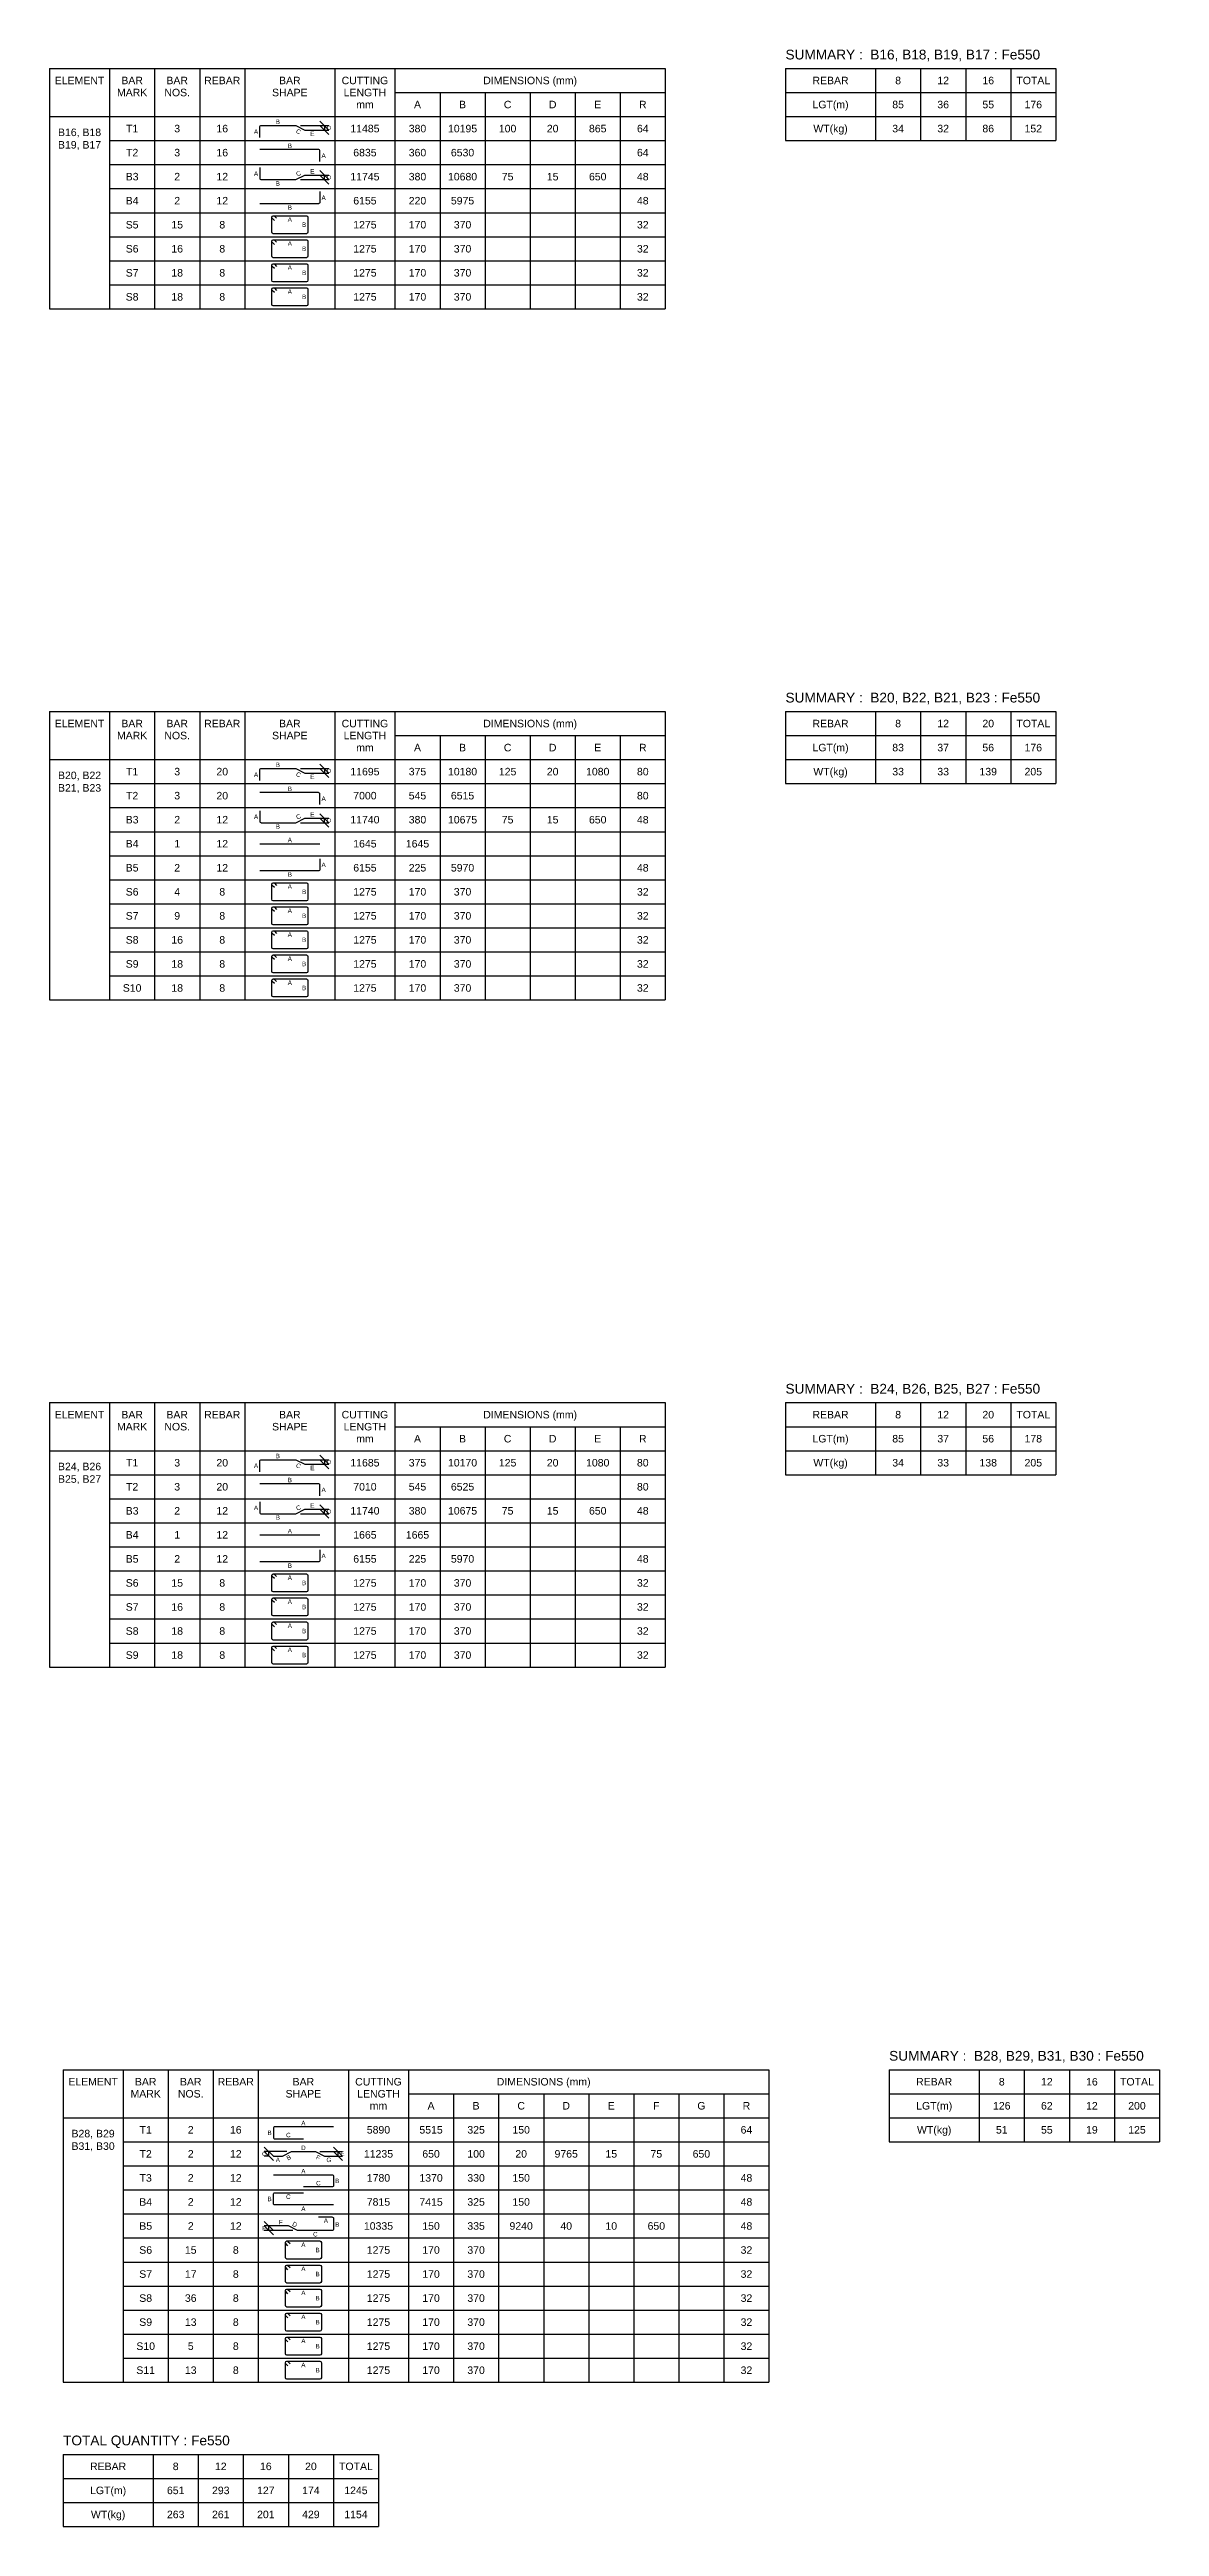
# Model space of a CAD drawing. Header units: inches. Extents: x -824 to 84876, y -179600 to 1700.
# Drawn here: x 47925 to 84876, y -179600 to -97170 of the extents above; entities that cross this region are included whole.
import ezdxf
from ezdxf.enums import TextEntityAlignment as Align

# ---------------------------------------------------------------- set-up
doc = ezdxf.new("R2010")
doc.units = ezdxf.units.IN
doc.header["$LTSCALE"] = 1000
doc.header["$MEASUREMENT"] = 0
for name, color, linetype in [('Dimension', 31, 'Continuous'), ('Reinforcement', 4, 'Continuous'), ('Schedule Header', 4, 'Continuous'), ('Schedule Line', 60, 'Continuous'), ('Text', 31, 'Continuous')]:
    doc.layers.add(name, color=color, linetype=linetype)
doc.styles.add('SC-SansSerif', font='SansSerif')
doc.dimstyles.new('SCBBSDim', dxfattribs={"dimtxt": 225, "dimasz": 0.18, "dimexe": 150, "dimexo": 150, "dimgap": 100, "dimtad": 1, "dimtoh": 1, "dimdec": 0, "dimzin": 0, "dimdsep": 46, "dimtxsty": 'SC-SansSerif', "dimtsz": 150, "dimcen": 0.09, "dimclrd": 8, "dimclre": 8, "dimclrt": 31, "dimadec": 0, "dimazin": 0, "dimtfac": 1, "dimtdec": 0, "dimtix": 1, "dimtofl": 0, "dimtmove": 0, "dimatfit": 3, "dimfxl": 1, "dimtolj": 1, "dimtzin": 0, "dimarcsym": 0})

# ---------------------------------------------------------------- blocks, each defined once
blk = doc.blocks.new('*D58')
at = {"color": 8, "linetype": 'ByBlock', "lineweight": -2}
for p, q in [((56275, -99700), (57225, -99700)), ((57225, -99850), (56925, -99550)), ((56925, -99700), (57225, -100000)), ((57075, -99700), (57075, -99850)), ((56575, -99850), (57225, -99850))]:
    blk.add_line(p, q, dxfattribs=at)
at = {"layer": 'DEFPOINTS', "color": 31}
for p in [(56125, -99700), (57075, -99700), (56425, -99850)]:
    blk.add_point(p, dxfattribs=at)
blk = doc.blocks.new('*D59')
at = {"color": 8, "linetype": 'ByBlock', "lineweight": -2}
for p, q in [((56575, -101350), (57225, -101350)), ((57225, -101500), (56925, -101200)), ((56925, -101350), (57225, -101650)), ((57075, -101500), (57075, -101350)), ((56275, -101500), (57225, -101500))]:
    blk.add_line(p, q, dxfattribs=at)
at = {"layer": 'DEFPOINTS', "color": 31}
for p in [(56425, -101350), (56125, -101500), (57075, -101500)]:
    blk.add_point(p, dxfattribs=at)
blk = doc.blocks.new('*D76')
at = {"color": 8, "linetype": 'ByBlock', "lineweight": -2}
for p, q in [((56275, -121100), (57225, -121100)), ((57225, -121250), (56925, -120950)), ((56925, -121100), (57225, -121400)), ((57075, -121100), (57075, -121250)), ((56575, -121250), (57225, -121250))]:
    blk.add_line(p, q, dxfattribs=at)
at = {"layer": 'DEFPOINTS', "color": 31}
for p in [(56125, -121100), (57075, -121100), (56425, -121250)]:
    blk.add_point(p, dxfattribs=at)
blk = doc.blocks.new('*D77')
at = {"color": 8, "linetype": 'ByBlock', "lineweight": -2}
for p, q in [((56575, -122750), (57225, -122750)), ((57225, -122900), (56925, -122600)), ((56925, -122750), (57225, -123050)), ((57075, -122900), (57075, -122750)), ((56275, -122900), (57225, -122900))]:
    blk.add_line(p, q, dxfattribs=at)
at = {"layer": 'DEFPOINTS', "color": 31}
for p in [(56425, -122750), (56125, -122900), (57075, -122900)]:
    blk.add_point(p, dxfattribs=at)
blk = doc.blocks.new('*D92')
at = {"color": 8, "linetype": 'ByBlock', "lineweight": -2}
for p, q in [((56275, -144100), (57225, -144100)), ((56575, -144250), (57225, -144250)), ((57225, -144250), (56925, -143950)), ((56925, -144100), (57225, -144400)), ((57075, -144100), (57075, -144250))]:
    blk.add_line(p, q, dxfattribs=at)
at = {"layer": 'DEFPOINTS', "color": 31}
for p in [(56125, -144100), (56425, -144250), (57075, -144100)]:
    blk.add_point(p, dxfattribs=at)
blk = doc.blocks.new('*D93')
at = {"color": 8, "linetype": 'ByBlock', "lineweight": -2}
for p, q in [((56275, -145900), (57225, -145900)), ((56575, -145750), (57225, -145750)), ((57225, -145900), (56925, -145600)), ((56925, -145750), (57225, -146050)), ((57075, -145900), (57075, -145750))]:
    blk.add_line(p, q, dxfattribs=at)
at = {"layer": 'DEFPOINTS', "color": 31}
for p in [(56125, -145900), (56425, -145750), (57075, -145900)]:
    blk.add_point(p, dxfattribs=at)
blk = doc.blocks.new('*D112')
at = {"color": 8, "linetype": 'ByBlock', "lineweight": -2}
for p, q in [((55376, -167275), (55076, -166975)), ((55826, -167125), (55076, -167125)), ((55076, -167125), (55376, -167425)), ((55226, -167275), (55076, -167275)), ((55226, -167275), (55226, -167125))]:
    blk.add_line(p, q, dxfattribs=at)
at = {"layer": 'DEFPOINTS', "color": 31}
for p in [(55226, -167275), (55376, -167275), (55976, -167125)]:
    blk.add_point(p, dxfattribs=at)
blk = doc.blocks.new('*D113')
at = {"color": 8, "linetype": 'ByBlock', "lineweight": -2}
for p, q in [((56926, -167125), (57676, -167125)), ((57226, -167275), (57676, -167275)), ((57676, -167275), (57376, -166975)), ((57376, -167125), (57676, -167425)), ((57526, -167125), (57526, -167275))]:
    blk.add_line(p, q, dxfattribs=at)
at = {"layer": 'DEFPOINTS', "color": 31}
for p in [(56776, -167125), (57076, -167275), (57526, -167125)]:
    blk.add_point(p, dxfattribs=at)
blk = doc.blocks.new('*D114')
at = {"color": 8, "linetype": 'ByBlock', "lineweight": -2}
for p, q in [((55376, -169750), (55076, -169450)), ((55726, -169600), (55076, -169600)), ((55076, -169600), (55376, -169900)), ((56026, -169750), (55076, -169750)), ((55226, -169750), (55226, -169600))]:
    blk.add_line(p, q, dxfattribs=at)
at = {"layer": 'DEFPOINTS', "color": 31}
for p in [(55226, -169750), (55876, -169600), (56176, -169750)]:
    blk.add_point(p, dxfattribs=at)

msp = doc.modelspace()

# ---------------------------------------------------------------- linework, layer by layer
at = {"layer": 'Reinforcement'}
for points in [[(54925, -100100), (54925, -99750, -0.5), (54975, -99700), (56125, -99700), (56425, -99850), (56925, -99850)], [(56925, -100900), (56925, -100550, 0.5), (56875, -100500), (54925, -100500)], [(54925, -101100), (54925, -101450, 0.5), (54975, -101500), (56125, -101500), (56425, -101350), (56925, -101350)], [(56925, -101900), (56925, -102250, -0.5), (56875, -102300), (54925, -102300)], [(55410.4, -102856.1), (55339.7, -102785.4, -0.1989124), (55325, -102750, -0.4142046), (55375, -102700, -0.1989044), (55410.4, -102714.6), (55481.1, -102785.4)], [(55410.4, -103656.1), (55339.7, -103585.4, -0.1989124), (55325, -103550, -0.4142046), (55375, -103500, -0.1989044), (55410.4, -103514.6), (55481.1, -103585.4)], [(55410.4, -104456.1), (55339.7, -104385.4, -0.1989124), (55325, -104350, -0.4142046), (55375, -104300, -0.1989044), (55410.4, -104314.6), (55481.1, -104385.4)], [(55410.4, -105256.1), (55339.7, -105185.4, -0.1989124), (55325, -105150, -0.4142046), (55375, -105100, -0.1989044), (55410.4, -105114.6), (55481.1, -105185.4)], [(54925, -121500), (54925, -121150, -0.5), (54975, -121100), (56125, -121100), (56425, -121250), (56925, -121250)], [(56925, -122300), (56925, -121950, 0.5), (56875, -121900), (54925, -121900)], [(54925, -122500), (54925, -122850, 0.5), (54975, -122900), (56125, -122900), (56425, -122750), (56925, -122750)], [(56925, -124100), (56925, -124450, -0.5), (56875, -124500), (54925, -124500)], [(55410.4, -125056.1), (55339.7, -124985.4, -0.1989124), (55325, -124950, -0.4142046), (55375, -124900, -0.1989044), (55410.4, -124914.6), (55481.1, -124985.4)], [(55410.4, -125856.1), (55339.7, -125785.4, -0.1989124), (55325, -125750, -0.4142046), (55375, -125700, -0.1989044), (55410.4, -125714.6), (55481.1, -125785.4)], [(55410.4, -126656.1), (55339.7, -126585.4, -0.1989124), (55325, -126550, -0.4142046), (55375, -126500, -0.1989044), (55410.4, -126514.6), (55481.1, -126585.4)], [(55410.4, -127456.1), (55339.7, -127385.4, -0.1989124), (55325, -127350, -0.4142046), (55375, -127300, -0.1989044), (55410.4, -127314.6), (55481.1, -127385.4)], [(55410.4, -128256.1), (55339.7, -128185.4, -0.1989124), (55325, -128150, -0.4142046), (55375, -128100, -0.1989044), (55410.4, -128114.6), (55481.1, -128185.4)], [(54925, -144500), (54925, -144150, -0.5), (54975, -144100), (56125, -144100), (56425, -144250), (56925, -144250)], [(56925, -145300), (56925, -144950, 0.5), (56875, -144900), (54925, -144900)], [(54925, -145500), (54925, -145850, 0.5), (54975, -145900), (56125, -145900), (56425, -145750), (56925, -145750)], [(56925, -147100), (56925, -147450, -0.5), (56875, -147500), (54925, -147500)], [(55410.4, -148056.1), (55339.7, -147985.4, -0.1989124), (55325, -147950, -0.4142046), (55375, -147900, -0.1989044), (55410.4, -147914.6), (55481.1, -147985.4)], [(55410.4, -148856.1), (55339.7, -148785.4, -0.1989124), (55325, -148750, -0.4142046), (55375, -148700, -0.1989044), (55410.4, -148714.6), (55481.1, -148785.4)], [(55410.4, -149656.1), (55339.7, -149585.4, -0.1989124), (55325, -149550, -0.4142046), (55375, -149500, -0.1989044), (55410.4, -149514.6), (55481.1, -149585.4)], [(55410.4, -150456.1), (55339.7, -150385.4, -0.1989124), (55325, -150350, -0.4142046), (55375, -150300, -0.1989044), (55410.4, -150314.6), (55481.1, -150385.4)], [(57376, -166300), (55426, -166300, 0.5), (55376, -166350), (55376, -166650, 0.5), (55426, -166700), (56376, -166700)], [(55376, -167900), (57326, -167900, -0.5), (57376, -167950), (57376, -168250, -0.5), (57326, -168300), (56376, -168300)], [(57376, -168900), (55426, -168900, -0.5), (55376, -168850), (55376, -168550, -0.5), (55426, -168500), (56376, -168500)], [(56876, -169300), (57326, -169300, -0.5), (57376, -169350), (57376, -169700, -0.5), (57326, -169750), (56176, -169750), (55876, -169600), (55376, -169600)], [(55861.4, -170256.1), (55790.6, -170185.4, -0.1989124), (55776, -170150, -0.4142046), (55826, -170100, -0.1989044), (55861.4, -170114.6), (55932.1, -170185.4)], [(55861.4, -171056.1), (55790.6, -170985.4, -0.1989124), (55776, -170950, -0.4142046), (55826, -170900, -0.1989044), (55861.4, -170914.6), (55932.1, -170985.4)], [(55861.4, -171856.1), (55790.6, -171785.4, -0.1989124), (55776, -171750, -0.4142046), (55826, -171700, -0.1989044), (55861.4, -171714.6), (55932.1, -171785.4)], [(55861.4, -172656.1), (55790.6, -172585.4, -0.1989124), (55776, -172550, -0.4142046), (55826, -172500, -0.1989044), (55861.4, -172514.6), (55932.1, -172585.4)], [(55861.4, -173456.1), (55790.6, -173385.4, -0.1989124), (55776, -173350, -0.4142046), (55826, -173300, -0.1989044), (55861.4, -173314.6), (55932.1, -173385.4)], [(55861.4, -174256.1), (55790.6, -174185.4, -0.1989124), (55776, -174150, -0.4142046), (55826, -174100, -0.1989044), (55861.4, -174114.6), (55932.1, -174185.4)]]:
    msp.add_lwpolyline(points, format="xyb", dxfattribs=at)
for points in [[(55325, -102750, -0.4142046), (55375, -102700), (56475, -102700, -0.4142046), (56525, -102750), (56525, -103250, -0.4142046), (56475, -103300), (55375, -103300, -0.4142046), (55325, -103250)], [(55325, -103550, -0.4142046), (55375, -103500), (56475, -103500, -0.4142046), (56525, -103550), (56525, -104050, -0.4142046), (56475, -104100), (55375, -104100, -0.4142046), (55325, -104050)], [(55325, -104350, -0.4142046), (55375, -104300), (56475, -104300, -0.4142046), (56525, -104350), (56525, -104850, -0.4142046), (56475, -104900), (55375, -104900, -0.4142046), (55325, -104850)], [(55325, -105150, -0.4142046), (55375, -105100), (56475, -105100, -0.4142046), (56525, -105150), (56525, -105650, -0.4142046), (56475, -105700), (55375, -105700, -0.4142046), (55325, -105650)], [(55325, -124950, -0.4142046), (55375, -124900), (56475, -124900, -0.4142046), (56525, -124950), (56525, -125450, -0.4142046), (56475, -125500), (55375, -125500, -0.4142046), (55325, -125450)], [(55325, -125750, -0.4142046), (55375, -125700), (56475, -125700, -0.4142046), (56525, -125750), (56525, -126250, -0.4142046), (56475, -126300), (55375, -126300, -0.4142046), (55325, -126250)], [(55325, -126550, -0.4142046), (55375, -126500), (56475, -126500, -0.4142046), (56525, -126550), (56525, -127050, -0.4142046), (56475, -127100), (55375, -127100, -0.4142046), (55325, -127050)], [(55325, -127350, -0.4142046), (55375, -127300), (56475, -127300, -0.4142046), (56525, -127350), (56525, -127850, -0.4142046), (56475, -127900), (55375, -127900, -0.4142046), (55325, -127850)], [(55325, -128150, -0.4142046), (55375, -128100), (56475, -128100, -0.4142046), (56525, -128150), (56525, -128650, -0.4142046), (56475, -128700), (55375, -128700, -0.4142046), (55325, -128650)], [(55325, -147950, -0.4142046), (55375, -147900), (56475, -147900, -0.4142046), (56525, -147950), (56525, -148450, -0.4142046), (56475, -148500), (55375, -148500, -0.4142046), (55325, -148450)], [(55325, -148750, -0.4142046), (55375, -148700), (56475, -148700, -0.4142046), (56525, -148750), (56525, -149250, -0.4142046), (56475, -149300), (55375, -149300, -0.4142046), (55325, -149250)], [(55325, -149550, -0.4142046), (55375, -149500), (56475, -149500, -0.4142046), (56525, -149550), (56525, -150050, -0.4142046), (56475, -150100), (55375, -150100, -0.4142046), (55325, -150050)], [(55325, -150350, -0.4142046), (55375, -150300), (56475, -150300, -0.4142046), (56525, -150350), (56525, -150850, -0.4142046), (56475, -150900), (55375, -150900, -0.4142046), (55325, -150850)], [(55776, -170150, -0.4142046), (55826, -170100), (56926, -170100, -0.4142046), (56976, -170150), (56976, -170650, -0.4142046), (56926, -170700), (55826, -170700, -0.4142046), (55776, -170650)], [(55776, -170950, -0.4142046), (55826, -170900), (56926, -170900, -0.4142046), (56976, -170950), (56976, -171450, -0.4142046), (56926, -171500), (55826, -171500, -0.4142046), (55776, -171450)], [(55776, -171750, -0.4142046), (55826, -171700), (56926, -171700, -0.4142046), (56976, -171750), (56976, -172250, -0.4142046), (56926, -172300), (55826, -172300, -0.4142046), (55776, -172250)], [(55776, -172550, -0.4142046), (55826, -172500), (56926, -172500, -0.4142046), (56976, -172550), (56976, -173050, -0.4142046), (56926, -173100), (55826, -173100, -0.4142046), (55776, -173050)], [(55776, -173350, -0.4142046), (55826, -173300), (56926, -173300, -0.4142046), (56976, -173350), (56976, -173850, -0.4142046), (56926, -173900), (55826, -173900, -0.4142046), (55776, -173850)], [(55776, -174150, -0.4142046), (55826, -174100), (56926, -174100, -0.4142046), (56976, -174150), (56976, -174650, -0.4142046), (56926, -174700), (55826, -174700, -0.4142046), (55776, -174650)]]:
    msp.add_lwpolyline(points, format="xyb", close=True, dxfattribs=at)
for points in [[(54925, -123600), (56925, -123600)], [(54925, -146600), (56925, -146600)], [(55376, -167275), (55676, -167275), (55976, -167125), (56776, -167125), (57076, -167275), (57376, -167275)]]:
    msp.add_lwpolyline(points, dxfattribs=at)
at = {"layer": 'Schedule Line'}
for p, q in [((47925, -97800), (68425, -97800)), ((47925, -97800), (47925, -105800)), ((49925, -97800), (49925, -105800)), ((51425, -97800), (51425, -105800)), ((52925, -97800), (52925, -105800)), ((54425, -97800), (54425, -105800)), ((57425, -97800), (57425, -105800)), ((59425, -97800), (59425, -105800)), ((68425, -97800), (68425, -105800)), ((72425, -97800), (81425, -97800)), ((72425, -97800), (72425, -100200)), ((75425, -97800), (75425, -100200)), ((76925, -97800), (76925, -100200)), ((78425, -97800), (78425, -100200)), ((79925, -97800), (79925, -100200)), ((81425, -97800), (81425, -100200)), ((59425, -98600), (68425, -98600)), ((60925, -98600), (60925, -105800)), ((62425, -98600), (62425, -105800)), ((63925, -98600), (63925, -105800)), ((65425, -98600), (65425, -105800)), ((66925, -98600), (66925, -105800)), ((72425, -98600), (81425, -98600)), ((47925, -99400), (68425, -99400)), ((72425, -99400), (81425, -99400)), ((49925, -100200), (68425, -100200)), ((72425, -100200), (81425, -100200)), ((49925, -101000), (68425, -101000)), ((49925, -101800), (68425, -101800)), ((49925, -102600), (68425, -102600)), ((49925, -103400), (68425, -103400)), ((49925, -104200), (68425, -104200)), ((49925, -105000), (68425, -105000)), ((47925, -105800), (68425, -105800)), ((49925, -105800), (68425, -105800)), ((47925, -119200), (68425, -119200)), ((47925, -119200), (47925, -128800)), ((49925, -119200), (49925, -128800)), ((51425, -119200), (51425, -128800)), ((52925, -119200), (52925, -128800)), ((54425, -119200), (54425, -128800)), ((57425, -119200), (57425, -128800)), ((59425, -119200), (59425, -128800)), ((68425, -119200), (68425, -128800)), ((72425, -119200), (81425, -119200)), ((72425, -119200), (72425, -121600)), ((75425, -119200), (75425, -121600)), ((76925, -119200), (76925, -121600)), ((78425, -119200), (78425, -121600)), ((79925, -119200), (79925, -121600)), ((81425, -119200), (81425, -121600)), ((59425, -120000), (68425, -120000)), ((60925, -120000), (60925, -128800)), ((62425, -120000), (62425, -128800)), ((63925, -120000), (63925, -128800)), ((65425, -120000), (65425, -128800)), ((66925, -120000), (66925, -128800)), ((72425, -120000), (81425, -120000)), ((47925, -120800), (68425, -120800)), ((72425, -120800), (81425, -120800)), ((49925, -121600), (68425, -121600)), ((72425, -121600), (81425, -121600)), ((49925, -122400), (68425, -122400)), ((49925, -123200), (68425, -123200)), ((49925, -124000), (68425, -124000)), ((49925, -124800), (68425, -124800)), ((49925, -125600), (68425, -125600)), ((49925, -126400), (68425, -126400)), ((49925, -127200), (68425, -127200)), ((49925, -128000), (68425, -128000)), ((47925, -128800), (68425, -128800)), ((49925, -128800), (68425, -128800)), ((47925, -142200), (68425, -142200)), ((47925, -142200), (47925, -151000)), ((49925, -142200), (49925, -151000)), ((51425, -142200), (51425, -151000)), ((52925, -142200), (52925, -151000)), ((54425, -142200), (54425, -151000)), ((57425, -142200), (57425, -151000)), ((59425, -142200), (59425, -151000)), ((68425, -142200), (68425, -151000)), ((72425, -142200), (81425, -142200)), ((72425, -142200), (72425, -144600)), ((75425, -142200), (75425, -144600)), ((76925, -142200), (76925, -144600)), ((78425, -142200), (78425, -144600)), ((79925, -142200), (79925, -144600)), ((81425, -142200), (81425, -144600)), ((59425, -143000), (68425, -143000)), ((60925, -143000), (60925, -151000)), ((62425, -143000), (62425, -151000)), ((63925, -143000), (63925, -151000)), ((65425, -143000), (65425, -151000)), ((66925, -143000), (66925, -151000)), ((72425, -143000), (81425, -143000)), ((47925, -143800), (68425, -143800)), ((72425, -143800), (81425, -143800)), ((49925, -144600), (68425, -144600)), ((72425, -144600), (81425, -144600)), ((49925, -145400), (68425, -145400)), ((49925, -146200), (68425, -146200)), ((49925, -147000), (68425, -147000)), ((49925, -147800), (68425, -147800)), ((49925, -148600), (68425, -148600)), ((49925, -149400), (68425, -149400)), ((49925, -150200), (68425, -150200)), ((47925, -151000), (68425, -151000)), ((49925, -151000), (68425, -151000)), ((48376, -164400), (71876, -164400)), ((48376, -164400), (48376, -174800)), ((50376, -164400), (50376, -174800)), ((51876, -164400), (51876, -174800)), ((53376, -164400), (53376, -174800)), ((54876, -164400), (54876, -174800)), ((57876, -164400), (57876, -174800)), ((59876, -164400), (59876, -174800)), ((71876, -164400), (71876, -174800)), ((75876, -164400), (84876, -164400)), ((75876, -164400), (75876, -166800)), ((78876, -164400), (78876, -166800)), ((80376, -164400), (80376, -166800)), ((81876, -164400), (81876, -166800)), ((83376, -164400), (83376, -166800)), ((84876, -164400), (84876, -166800)), ((59876, -165200), (71876, -165200)), ((61376, -165200), (61376, -174800)), ((62876, -165200), (62876, -174800)), ((64376, -165200), (64376, -174800)), ((65876, -165200), (65876, -174800)), ((67376, -165200), (67376, -174800)), ((68876, -165200), (68876, -174800)), ((70376, -165200), (70376, -174800)), ((75876, -165200), (84876, -165200)), ((48376, -166000), (71876, -166000)), ((75876, -166000), (84876, -166000)), ((50376, -166800), (71876, -166800)), ((75876, -166800), (84876, -166800)), ((50376, -167600), (71876, -167600)), ((50376, -168400), (71876, -168400)), ((50376, -169200), (71876, -169200)), ((50376, -170000), (71876, -170000)), ((50376, -170800), (71876, -170800)), ((50376, -171600), (71876, -171600)), ((50376, -172400), (71876, -172400)), ((50376, -173200), (71876, -173200)), ((50376, -174000), (71876, -174000)), ((48376, -174800), (71876, -174800)), ((50376, -174800), (71876, -174800)), ((48376, -177200), (58876, -177200)), ((48376, -177200), (48376, -179600)), ((51376, -177200), (51376, -179600)), ((52876, -177200), (52876, -179600)), ((54376, -177200), (54376, -179600)), ((55876, -177200), (55876, -179600)), ((57376, -177200), (57376, -179600)), ((58876, -177200), (58876, -179600)), ((48376, -178000), (58876, -178000)), ((48376, -178800), (58876, -178800)), ((48376, -179600), (58876, -179600))]:
    msp.add_line(p, q, dxfattribs=at)

# ---------------------------------------------------------------- texts
at = {"layer": 'Dimension', "style": 'SC-SansSerif'}
for s, p in [('B', (55525, -99575)), ('D', (57225, -99775)), ('A', (54800, -99900)), ('B', (55925, -100375)), ('E', (56675, -99975)), ('A', (54800, -101300)), ('E', (56675, -101225)), ('A', (57050, -100700)), ('D', (57225, -101425)), ('B', (55525, -101625)), ('A', (57050, -102100)), ('A', (55925, -102825)), ('B', (55925, -102425)), ('B', (56400, -103000)), ('A', (55925, -103625)), ('B', (56400, -103800)), ('A', (55925, -104425)), ('B', (56400, -104600)), ('A', (55925, -105225)), ('B', (56400, -105400)), ('B', (55525, -120975)), ('D', (57225, -121175)), ('A', (54800, -121300)), ('B', (55925, -121775)), ('E', (56675, -121375)), ('A', (54800, -122700)), ('E', (56675, -122625)), ('A', (57050, -122100)), ('D', (57225, -122825)), ('B', (55525, -123025)), ('A', (55925, -123475)), ('A', (57050, -124300)), ('A', (55925, -125025)), ('B', (55925, -124625)), ('B', (56400, -125200)), ('A', (55925, -125825)), ('B', (56400, -126000)), ('A', (55925, -126625)), ('B', (56400, -126800)), ('A', (55925, -127425)), ('B', (56400, -127600)), ('A', (55925, -128225)), ('B', (56400, -128400)), ('A', (54800, -144300)), ('B', (55525, -143975)), ('D', (57225, -144175)), ('B', (55925, -144775)), ('E', (56675, -144375)), ('A', (57050, -145100)), ('A', (54800, -145700)), ('E', (56675, -145625)), ('D', (57225, -145825)), ('B', (55525, -146025)), ('A', (55925, -146475)), ('A', (57050, -147300)), ('A', (55925, -148025)), ('B', (55925, -147625)), ('B', (56400, -148200)), ('A', (55925, -148825)), ('B', (56400, -149000)), ('A', (55925, -149625)), ('B', (56400, -149800)), ('A', (55925, -150425)), ('B', (56400, -150600)), ('B', (55251, -166500)), ('C', (55876, -166575)), ('A', (56376, -166175)), ('C', (55076, -167200)), ('A', (55526, -167400)), ('D', (56376, -167000)), ('G', (57226, -167400)), ('E', (57676, -167200)), ('A', (56376, -167775)), ('C', (56876, -168175)), ('B', (57501, -168100)), ('B', (55251, -168700)), ('C', (55876, -168625)), ('A', (56376, -169025)), ('E', (55076, -169675)), ('F', (55626, -169475)), ('C', (56776, -169875)), ('A', (57126, -169425)), ('B', (57501, -169550)), ('A', (56376, -170225)), ('B', (56851, -170400)), ('A', (56376, -171025)), ('B', (56851, -171200)), ('A', (56376, -171825)), ('B', (56851, -172000)), ('A', (56376, -172625)), ('B', (56851, -172800)), ('A', (56376, -173425)), ('B', (56851, -173600)), ('A', (56376, -174225)), ('B', (56851, -174400))]:
    msp.add_text(s, height=150, dxfattribs=at).set_placement(p, align=Align.MIDDLE_CENTER)
for s, rotation, p in [('C', -26.565051, (56212.5, -99900)), ('C', 26.565051, (56212.5, -101300)), ('C', -26.565051, (56212.5, -121300)), ('C', 26.565051, (56212.5, -122700)), ('C', -26.565051, (56212.5, -144300)), ('C', 26.565051, (56212.5, -145700)), ('B', 26.565051, (55888.5, -167325)), ('F', -26.565051, (56863.5, -167325)), ('D', -26.565051, (56088.5, -169550))]:
    msp.add_text(s, height=150, rotation=rotation, dxfattribs=at).set_placement(p, align=Align.MIDDLE_CENTER)
at = {"layer": 'Schedule Header', "style": 'SC-SansSerif'}
for s, p in [('SUMMARY :  B16, B18, B19, B17 : Fe550', (72425, -97500)), ('SUMMARY :  B20, B22, B21, B23 : Fe550', (72425, -118900)), ('SUMMARY :  B24, B26, B25, B27 : Fe550', (72425, -141900)), ('SUMMARY :  B28, B29, B31, B30 : Fe550', (75876, -164100)), ('TOTAL QUANTITY : Fe550', (48376, -176900))]:
    msp.add_text(s, height=325, dxfattribs=at).set_placement(p)
for s, p in [('ELEMENT', (48925, -98200)), ('BAR', (50675, -98200)), ('BAR', (52175, -98200)), ('REBAR', (53675, -98200)), ('BAR', (55925, -98200)), ('CUTTING', (58425, -98200)), ('DIMENSIONS (mm)', (63925, -98200)), ('REBAR', (73925, -98200)), ('8', (76175, -98200)), ('12', (77675, -98200)), ('16', (79175, -98200)), ('TOTAL', (80675, -98200)), ('MARK', (50675, -98600)), ('NOS.', (52175, -98600)), ('SHAPE', (55925, -98600)), ('LENGTH', (58425, -98600)), ('A', (60175, -99000)), ('B', (61675, -99000)), ('C', (63175, -99000)), ('D', (64675, -99000)), ('E', (66175, -99000)), ('R', (67675, -99000)), ('LGT(m)', (73925, -99000)), ('mm', (58425, -99000)), ('WT(kg)', (73925, -99800)), ('ELEMENT', (48925, -119600)), ('BAR', (50675, -119600)), ('BAR', (52175, -119600)), ('REBAR', (53675, -119600)), ('BAR', (55925, -119600)), ('CUTTING', (58425, -119600)), ('DIMENSIONS (mm)', (63925, -119600)), ('REBAR', (73925, -119600)), ('8', (76175, -119600)), ('12', (77675, -119600)), ('20', (79175, -119600)), ('TOTAL', (80675, -119600)), ('MARK', (50675, -120000)), ('NOS.', (52175, -120000)), ('SHAPE', (55925, -120000)), ('LENGTH', (58425, -120000)), ('mm', (58425, -120400)), ('A', (60175, -120400)), ('B', (61675, -120400)), ('C', (63175, -120400)), ('D', (64675, -120400)), ('E', (66175, -120400)), ('R', (67675, -120400)), ('LGT(m)', (73925, -120400)), ('WT(kg)', (73925, -121200)), ('ELEMENT', (48925, -142600)), ('BAR', (50675, -142600)), ('BAR', (52175, -142600)), ('REBAR', (53675, -142600)), ('BAR', (55925, -142600)), ('CUTTING', (58425, -142600)), ('DIMENSIONS (mm)', (63925, -142600)), ('REBAR', (73925, -142600)), ('8', (76175, -142600)), ('12', (77675, -142600)), ('20', (79175, -142600)), ('TOTAL', (80675, -142600)), ('MARK', (50675, -143000)), ('NOS.', (52175, -143000)), ('SHAPE', (55925, -143000)), ('LENGTH', (58425, -143000)), ('mm', (58425, -143400)), ('A', (60175, -143400)), ('B', (61675, -143400)), ('C', (63175, -143400)), ('D', (64675, -143400)), ('E', (66175, -143400)), ('R', (67675, -143400)), ('LGT(m)', (73925, -143400)), ('WT(kg)', (73925, -144200)), ('ELEMENT', (49376, -164800)), ('BAR', (51126, -164800)), ('BAR', (52626, -164800)), ('REBAR', (54126, -164800)), ('BAR', (56376, -164800)), ('CUTTING', (58876, -164800)), ('DIMENSIONS (mm)', (64376, -164800)), ('REBAR', (77376, -164800)), ('8', (79626, -164800)), ('12', (81126, -164800)), ('16', (82626, -164800)), ('TOTAL', (84126, -164800)), ('MARK', (51126, -165200)), ('NOS.', (52626, -165200)), ('SHAPE', (56376, -165200)), ('LENGTH', (58876, -165200)), ('mm', (58876, -165600)), ('A', (60626, -165600)), ('B', (62126, -165600)), ('C', (63626, -165600)), ('D', (65126, -165600)), ('E', (66626, -165600)), ('F', (68126, -165600)), ('G', (69626, -165600)), ('R', (71126, -165600)), ('LGT(m)', (77376, -165600)), ('WT(kg)', (77376, -166400)), ('REBAR', (49876, -177600)), ('8', (52126, -177600)), ('12', (53626, -177600)), ('16', (55126, -177600)), ('20', (56626, -177600)), ('TOTAL', (58126, -177600)), ('LGT(m)', (49876, -178400)), ('WT(kg)', (49876, -179200))]:
    msp.add_text(s, height=250, dxfattribs=at).set_placement(p, align=Align.MIDDLE_CENTER)
at = {"layer": 'Text', "style": 'SC-SansSerif'}
for s, p in [('85', (76175, -99000)), ('36', (77675, -99000)), ('55', (79175, -99000)), ('176', (80675, -99000)), ('T1', (50675, -99800)), ('3', (52175, -99800)), ('16', (53675, -99800)), ('11485', (58425, -99800)), ('380', (60175, -99800)), ('10195', (61675, -99800)), ('100', (63175, -99800)), ('20', (64675, -99800)), ('865', (66175, -99800)), ('64', (67675, -99800)), ('34', (76175, -99800)), ('32', (77675, -99800)), ('86', (79175, -99800)), ('152', (80675, -99800)), ('T2', (50675, -100600)), ('3', (52175, -100600)), ('16', (53675, -100600)), ('6835', (58425, -100600)), ('360', (60175, -100600)), ('6530', (61675, -100600)), ('64', (67675, -100600)), ('B3', (50675, -101400)), ('2', (52175, -101400)), ('12', (53675, -101400)), ('11745', (58425, -101400)), ('380', (60175, -101400)), ('10680', (61675, -101400)), ('75', (63175, -101400)), ('15', (64675, -101400)), ('650', (66175, -101400)), ('48', (67675, -101400)), ('B4', (50675, -102200)), ('2', (52175, -102200)), ('12', (53675, -102200)), ('6155', (58425, -102200)), ('220', (60175, -102200)), ('5975', (61675, -102200)), ('48', (67675, -102200)), ('S5', (50675, -103000)), ('15', (52175, -103000)), ('8', (53675, -103000)), ('1275', (58425, -103000)), ('170', (60175, -103000)), ('370', (61675, -103000)), ('32', (67675, -103000)), ('S6', (50675, -103800)), ('16', (52175, -103800)), ('8', (53675, -103800)), ('1275', (58425, -103800)), ('170', (60175, -103800)), ('370', (61675, -103800)), ('32', (67675, -103800)), ('S7', (50675, -104600)), ('18', (52175, -104600)), ('8', (53675, -104600)), ('1275', (58425, -104600)), ('170', (60175, -104600)), ('370', (61675, -104600)), ('32', (67675, -104600)), ('S8', (50675, -105400)), ('18', (52175, -105400)), ('8', (53675, -105400)), ('1275', (58425, -105400)), ('170', (60175, -105400)), ('370', (61675, -105400)), ('32', (67675, -105400)), ('83', (76175, -120400)), ('37', (77675, -120400)), ('56', (79175, -120400)), ('176', (80675, -120400)), ('T1', (50675, -121200)), ('3', (52175, -121200)), ('20', (53675, -121200)), ('11695', (58425, -121200)), ('375', (60175, -121200)), ('10180', (61675, -121200)), ('125', (63175, -121200)), ('20', (64675, -121200)), ('1080', (66175, -121200)), ('80', (67675, -121200)), ('33', (76175, -121200)), ('33', (77675, -121200)), ('139', (79175, -121200)), ('205', (80675, -121200)), ('T2', (50675, -122000)), ('3', (52175, -122000)), ('20', (53675, -122000)), ('7000', (58425, -122000)), ('545', (60175, -122000)), ('6515', (61675, -122000)), ('80', (67675, -122000)), ('B3', (50675, -122800)), ('2', (52175, -122800)), ('12', (53675, -122800)), ('11740', (58425, -122800)), ('380', (60175, -122800)), ('10675', (61675, -122800)), ('75', (63175, -122800)), ('15', (64675, -122800)), ('650', (66175, -122800)), ('48', (67675, -122800)), ('B4', (50675, -123600)), ('1', (52175, -123600)), ('12', (53675, -123600)), ('1645', (58425, -123600)), ('1645', (60175, -123600)), ('B5', (50675, -124400)), ('2', (52175, -124400)), ('12', (53675, -124400)), ('6155', (58425, -124400)), ('225', (60175, -124400)), ('5970', (61675, -124400)), ('48', (67675, -124400)), ('S6', (50675, -125200)), ('4', (52175, -125200)), ('8', (53675, -125200)), ('1275', (58425, -125200)), ('170', (60175, -125200)), ('370', (61675, -125200)), ('32', (67675, -125200)), ('S7', (50675, -126000)), ('9', (52175, -126000)), ('8', (53675, -126000)), ('1275', (58425, -126000)), ('170', (60175, -126000)), ('370', (61675, -126000)), ('32', (67675, -126000)), ('S8', (50675, -126800)), ('16', (52175, -126800)), ('8', (53675, -126800)), ('1275', (58425, -126800)), ('170', (60175, -126800)), ('370', (61675, -126800)), ('32', (67675, -126800)), ('S9', (50675, -127600)), ('18', (52175, -127600)), ('8', (53675, -127600)), ('1275', (58425, -127600)), ('170', (60175, -127600)), ('370', (61675, -127600)), ('32', (67675, -127600)), ('S10', (50675, -128400)), ('18', (52175, -128400)), ('8', (53675, -128400)), ('1275', (58425, -128400)), ('170', (60175, -128400)), ('370', (61675, -128400)), ('32', (67675, -128400)), ('85', (76175, -143400)), ('37', (77675, -143400)), ('56', (79175, -143400)), ('178', (80675, -143400)), ('T1', (50675, -144200)), ('3', (52175, -144200)), ('20', (53675, -144200)), ('11685', (58425, -144200)), ('375', (60175, -144200)), ('10170', (61675, -144200)), ('125', (63175, -144200)), ('20', (64675, -144200)), ('1080', (66175, -144200)), ('80', (67675, -144200)), ('34', (76175, -144200)), ('33', (77675, -144200)), ('138', (79175, -144200)), ('205', (80675, -144200)), ('T2', (50675, -145000)), ('3', (52175, -145000)), ('20', (53675, -145000)), ('7010', (58425, -145000)), ('545', (60175, -145000)), ('6525', (61675, -145000)), ('80', (67675, -145000)), ('B3', (50675, -145800)), ('2', (52175, -145800)), ('12', (53675, -145800)), ('11740', (58425, -145800)), ('380', (60175, -145800)), ('10675', (61675, -145800)), ('75', (63175, -145800)), ('15', (64675, -145800)), ('650', (66175, -145800)), ('48', (67675, -145800)), ('B4', (50675, -146600)), ('1', (52175, -146600)), ('12', (53675, -146600)), ('1665', (58425, -146600)), ('1665', (60175, -146600)), ('B5', (50675, -147400)), ('2', (52175, -147400)), ('12', (53675, -147400)), ('6155', (58425, -147400)), ('225', (60175, -147400)), ('5970', (61675, -147400)), ('48', (67675, -147400)), ('S6', (50675, -148200)), ('15', (52175, -148200)), ('8', (53675, -148200)), ('1275', (58425, -148200)), ('170', (60175, -148200)), ('370', (61675, -148200)), ('32', (67675, -148200)), ('S7', (50675, -149000)), ('16', (52175, -149000)), ('8', (53675, -149000)), ('1275', (58425, -149000)), ('170', (60175, -149000)), ('370', (61675, -149000)), ('32', (67675, -149000)), ('S8', (50675, -149800)), ('18', (52175, -149800)), ('8', (53675, -149800)), ('1275', (58425, -149800)), ('170', (60175, -149800)), ('370', (61675, -149800)), ('32', (67675, -149800)), ('S9', (50675, -150600)), ('18', (52175, -150600)), ('8', (53675, -150600)), ('1275', (58425, -150600)), ('170', (60175, -150600)), ('370', (61675, -150600)), ('32', (67675, -150600)), ('126', (79626, -165600)), ('62', (81126, -165600)), ('12', (82626, -165600)), ('200', (84126, -165600)), ('T1', (51126, -166400)), ('2', (52626, -166400)), ('16', (54126, -166400)), ('5890', (58876, -166400)), ('5515', (60626, -166400)), ('325', (62126, -166400)), ('150', (63626, -166400)), ('64', (71126, -166400)), ('51', (79626, -166400)), ('55', (81126, -166400)), ('19', (82626, -166400)), ('125', (84126, -166400)), ('T2', (51126, -167200)), ('2', (52626, -167200)), ('12', (54126, -167200)), ('11235', (58876, -167200)), ('650', (60626, -167200)), ('100', (62126, -167200)), ('20', (63626, -167200)), ('9765', (65126, -167200)), ('15', (66626, -167200)), ('75', (68126, -167200)), ('650', (69626, -167200)), ('T3', (51126, -168000)), ('2', (52626, -168000)), ('12', (54126, -168000)), ('1780', (58876, -168000)), ('1370', (60626, -168000)), ('330', (62126, -168000)), ('150', (63626, -168000)), ('48', (71126, -168000)), ('B4', (51126, -168800)), ('2', (52626, -168800)), ('12', (54126, -168800)), ('7815', (58876, -168800)), ('7415', (60626, -168800)), ('325', (62126, -168800)), ('150', (63626, -168800)), ('48', (71126, -168800)), ('B5', (51126, -169600)), ('2', (52626, -169600)), ('12', (54126, -169600)), ('10335', (58876, -169600)), ('150', (60626, -169600)), ('335', (62126, -169600)), ('9240', (63626, -169600)), ('40', (65126, -169600)), ('10', (66626, -169600)), ('650', (68126, -169600)), ('48', (71126, -169600)), ('S6', (51126, -170400)), ('15', (52626, -170400)), ('8', (54126, -170400)), ('1275', (58876, -170400)), ('170', (60626, -170400)), ('370', (62126, -170400)), ('32', (71126, -170400)), ('S7', (51126, -171200)), ('17', (52626, -171200)), ('8', (54126, -171200)), ('1275', (58876, -171200)), ('170', (60626, -171200)), ('370', (62126, -171200)), ('32', (71126, -171200)), ('S8', (51126, -172000)), ('36', (52626, -172000)), ('8', (54126, -172000)), ('1275', (58876, -172000)), ('170', (60626, -172000)), ('370', (62126, -172000)), ('32', (71126, -172000)), ('S9', (51126, -172800)), ('13', (52626, -172800)), ('8', (54126, -172800)), ('1275', (58876, -172800)), ('170', (60626, -172800)), ('370', (62126, -172800)), ('32', (71126, -172800)), ('S10', (51126, -173600)), ('5', (52626, -173600)), ('8', (54126, -173600)), ('1275', (58876, -173600)), ('170', (60626, -173600)), ('370', (62126, -173600)), ('32', (71126, -173600)), ('S11', (51126, -174400)), ('13', (52626, -174400)), ('8', (54126, -174400)), ('1275', (58876, -174400)), ('170', (60626, -174400)), ('370', (62126, -174400)), ('32', (71126, -174400)), ('651', (52126, -178400)), ('293', (53626, -178400)), ('127', (55126, -178400)), ('174', (56626, -178400)), ('1245', (58126, -178400)), ('263', (52126, -179200)), ('261', (53626, -179200)), ('201', (55126, -179200)), ('429', (56626, -179200)), ('1154', (58126, -179200))]:
    msp.add_text(s, height=250, dxfattribs=at).set_placement(p, align=Align.MIDDLE_CENTER)
at = {"layer": 'Text', "char_height": 250, "attachment_point": 2, "style": 'SC-SansSerif'}
for s, insert in [('B16, B18\\PB19, B17\\P', (48925, -99800)), ('B20, B22\\PB21, B23\\P', (48925, -121200)), ('B24, B26\\PB25, B27\\P', (48925, -144200)), ('B28, B29\\PB31, B30\\P', (49376, -166400))]:
    msp.add_mtext(s, dxfattribs=dict(at, insert=insert))

# ---------------------------------------------------------------- dimensions: what is measured, and where the dimension line sits
at = {"layer": 'Dimension'}
for base, p1, p2, picture, middle in [((57075, -99850), (56125, -99700), (56425, -99850), '*D58', (57075, -99775)), ((57075, -101350), (56125, -101500), (56425, -101350), '*D59', (57075, -101425)), ((57075, -121250), (56125, -121100), (56425, -121250), '*D76', (57075, -121175)), ((57075, -122750), (56125, -122900), (56425, -122750), '*D77', (57075, -122825)), ((57075, -144250), (56125, -144100), (56425, -144250), '*D92', (57075, -144175)), ((57075, -145750), (56125, -145900), (56425, -145750), '*D93', (57075, -145825)), ((55226, -167125), (55376, -167275), (55976, -167125), '*D112', (55226, -167200)), ((57526, -167275), (56776, -167125), (57076, -167275), '*D113', (57526, -167200)), ((55226, -169600), (56176, -169750), (55876, -169600), '*D114', (55226, -169675))]:
    dim = msp.add_linear_dim(base=base, p1=p1, p2=p2, angle=90, text=' ', dimstyle='SCBBSDim', dxfattribs=at)
    dim.commit()
    dim.dimension.update_dxf_attribs({"geometry": picture, "text_midpoint": middle})

doc.saveas('drawing.dxf')
